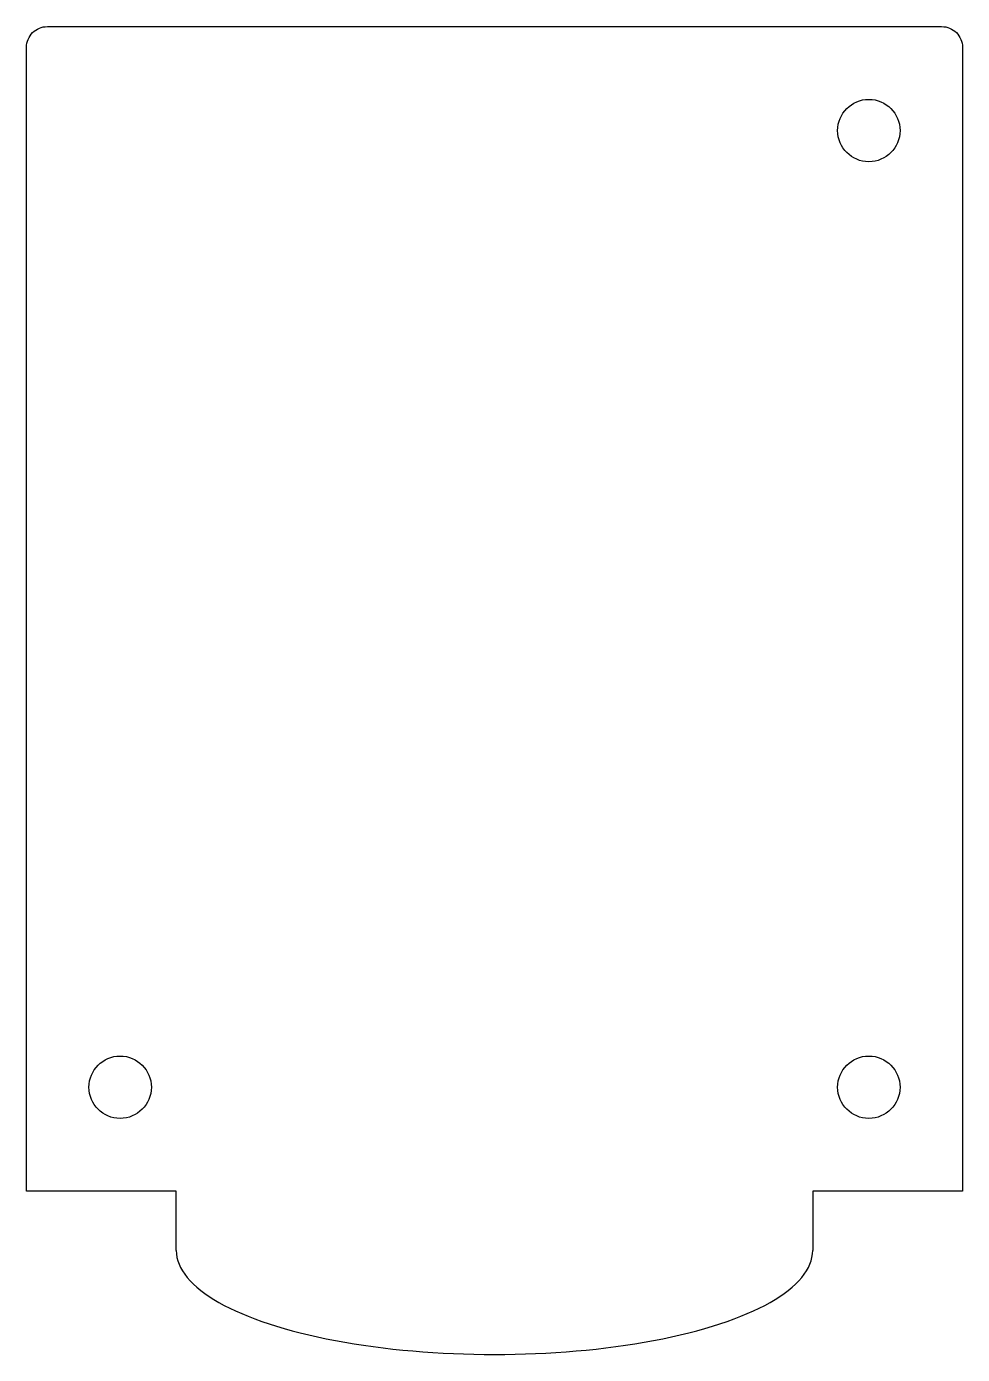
# Model space of a CAD drawing. Header units: millimetres. Extents: x 2901.9 to 2946.9, y 1822.1 to 1886.
import ezdxf

# ---------------------------------------------------------------- set-up
doc = ezdxf.new("R2010")
doc.units = ezdxf.units.MM

msp = doc.modelspace()

# ---------------------------------------------------------------- linework, layer by layer
msp.add_lwpolyline([(2909.071, 1827.131), (2909.071, 1829.981), (2901.871, 1829.981), (2901.871, 1884.981, -0.414214), (2902.871, 1885.981), (2924.371, 1885.981), (2945.871, 1885.981, -0.414214), (2946.871, 1884.981), (2946.871, 1829.981), (2939.671, 1829.981), (2939.671, 1827.131)], format="xyb")
for centre in [(2942.371, 1880.981), (2906.371, 1834.981), (2942.371, 1834.981)]:
    msp.add_circle(centre, 1.5)
msp.add_ellipse((2924.371, 1827.131), major_axis=(-15.3, 0), ratio=0.326797, start_param=0, end_param=3.141593)

doc.saveas('drawing.dxf')
